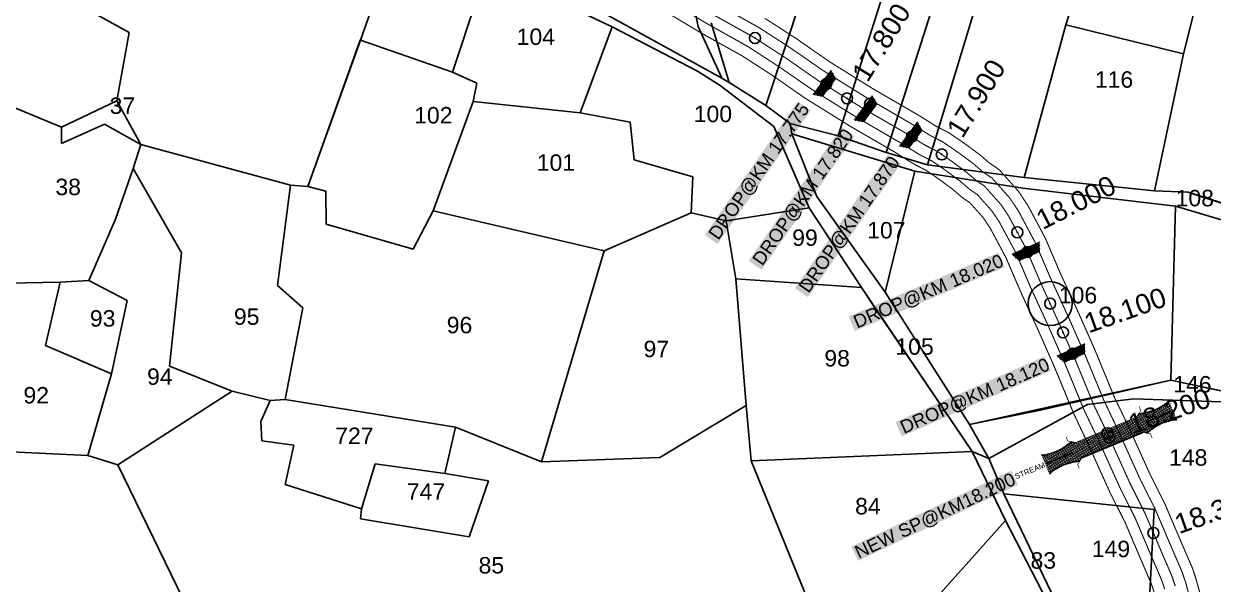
# Model space of a CAD drawing. Header units: inches. Extents: x 186800 to 194298, y 1604602 to 1613194.
# Drawn here: x 190169 to 191253, y 1610485 to 1610996 of the extents above; entities that cross this region are included whole.
import ezdxf
from ezdxf.enums import TextEntityAlignment as Align

# ---------------------------------------------------------------- set-up
doc = ezdxf.new("R2010")
doc.units = ezdxf.units.IN
doc.header["$LTSCALE"] = 15
doc.header["$MEASUREMENT"] = 0
doc.header["$PDMODE"] = 32
doc.header["$PDSIZE"] = 10
doc.linetypes.add('HIDDEN2', pattern=[0.1875, 0.125, -0.0625])
for name, color, linetype in [('CANAL1', 7, 'Continuous'), ('CSMark', 72, 'Continuous'), ('PLOT', 7, 'Continuous'), ('PLOT NO', 7, 'Continuous'), ('STRUCTURE', 5, 'Continuous'), ('text2', 7, 'Continuous')]:
    doc.layers.add(name, color=color, linetype=linetype)
doc.styles.get("Standard").update_dxf_attribs({"font": 'arial.ttf'})
doc.dimstyles.get("Standard").update_dxf_attribs({"dimtxt": 0.18, "dimasz": 0.18, "dimexe": 0.18, "dimexo": 0.0625, "dimgap": 0.09, "dimtad": 0, "dimtih": 1, "dimtoh": 1, "dimdec": 4, "dimzin": 0, "dimdsep": 46, "dimtxsty": 'Standard', "dimcen": 0.09, "dimadec": 0, "dimazin": 0, "dimtfac": 1, "dimtdec": 4, "dimtofl": 0, "dimtmove": 0, "dimatfit": 3, "dimfxl": 1, "dimtolj": 1, "dimtzin": 0, "dimarcsym": 0})

# ---------------------------------------------------------------- blocks, each defined once
blk = doc.blocks.new('DROP')
h = blk.add_hatch()
h.set_pattern_fill('ANSI31', color=1, scale=10, angle=45)
h.set_pattern_definition([(90, (-324.4107, -25.7687), (-1.25, 0), [])])
h.paths.add_polyline_path([(-9.9, -4.3), (-13.8, 4.1), (13.8, 4.1), (10.2, -4.3)])
at = {"layer": 'STRUCTURE', "color": 5, "const_width": 0.49}
blk.add_lwpolyline([(-9.9, -4.3), (-13.8, 4.1), (13.8, 4.1), (10.2, -4.3), (-9.9, -4.3)], dxfattribs=at)
at = {"layer": 'STRUCTURE', "color": 5}
blk.add_circle((0, 0), 1.33, dxfattribs=at)
blk = doc.blocks.new('SP')
at = {"layer": 'STRUCTURE'}
h = blk.add_hatch(dxfattribs=at)
h.set_pattern_fill('DASH', color=256, scale=8, style=0)
edge = h.paths.add_edge_path()
edge.add_spline(control_points=[(769825.7, 1706742.1), (769825.3, 1706741.8), (769823.8, 1706740.8), (769820.9, 1706740.3), (769817, 1706739.7), (769811.4, 1706738.9), (769804, 1706739.7), (769798.4, 1706741), (769795.6, 1706741.6)], knot_values=[0, 0, 0, 0, 1.613557, 5.24513, 8.624976, 13.470124, 22.190216, 30.746377, 30.746377, 30.746377, 30.746377], degree=3, periodic=0)
edge.add_line((769795.6, 1706741.6), (769792.6, 1706739.6))
edge.add_line((769792.6, 1706739.6), (769732.6, 1706739.6))
edge.add_line((769732.6, 1706739.6), (769729.6, 1706741.6))
edge.add_spline(control_points=[(769729.6, 1706741.6), (769726.9, 1706740.9), (769721.3, 1706739.5), (769713.9, 1706738.5), (769708.3, 1706739.1), (769704.4, 1706739.6), (769701.5, 1706740), (769700, 1706741), (769699.5, 1706741.3)], knot_values=[0, 0, 0, 0, 8.556161, 17.276253, 22.121402, 25.501247, 29.13282, 30.746377, 30.746377, 30.746377, 30.746377], degree=3, periodic=0)
edge.add_line((769699.5, 1706741.3), (769699.5, 1706722.1))
edge.add_spline(control_points=[(769699.5, 1706722.1), (769700, 1706722.4), (769701.4, 1706723.4), (769704.3, 1706724), (769708.2, 1706724.5), (769713.8, 1706725.3), (769721.2, 1706724.5), (769726.8, 1706723.3), (769729.6, 1706722.6)], knot_values=[0, 0, 0, 0, 1.613557, 5.24513, 8.624976, 13.470124, 22.190216, 30.746377, 30.746377, 30.746377, 30.746377], degree=3, periodic=0)
edge.add_line((769729.6, 1706722.6), (769732.6, 1706724.6))
edge.add_line((769732.6, 1706724.6), (769792.6, 1706724.6))
edge.add_line((769792.6, 1706724.6), (769795.6, 1706722.6))
edge.add_spline(control_points=[(769795.6, 1706722.6), (769798.4, 1706723.3), (769803.9, 1706724.8), (769811.3, 1706725.8), (769817, 1706725.1), (769820.9, 1706724.7), (769823.8, 1706724.2), (769825.2, 1706723.3), (769825.7, 1706723)], knot_values=[0, 0, 0, 0, 8.556161, 17.276253, 22.121402, 25.501247, 29.13282, 30.746377, 30.746377, 30.746377, 30.746377], degree=3, periodic=0)
edge.add_line((769825.7, 1706723), (769825.7, 1706742.1))
h.paths.add_polyline_path([(769764.2, 1706732.1, -1), (769761.1, 1706732.1, -1)], flags=0)
h.paths.add_polyline_path([(769761.1, 1706732.1, 1), (769764.2, 1706732.1, 1)], flags=16)
at = {"layer": 'STRUCTURE', "const_width": 0.628}
for points in [[(769726.6, 1706747.6), (769726.6, 1706743.6), (769732.6, 1706739.6), (769792.6, 1706739.6), (769798.6, 1706743.6), (769798.6, 1706747.6)], [(769726.6, 1706716.6), (769726.6, 1706720.6), (769732.6, 1706724.6), (769792.6, 1706724.6), (769798.6, 1706720.6), (769798.6, 1706716.6)]]:
    blk.add_lwpolyline(points, dxfattribs=at)
at = {"layer": 'STRUCTURE', "color": 3}
blk.add_lwpolyline([(769732.6, 1706724.6), (769792.6, 1706724.6)], dxfattribs=at)
blk.add_lwpolyline([(769732.6, 1706724.6), (769792.6, 1706724.6)], dxfattribs=at)
at = {"layer": 'STRUCTURE', "color": 0}
blk.add_circle((769762.6, 1706732.1), 1.55, dxfattribs=at)
at = {"layer": 'STRUCTURE'}
for points in [[(769699.5, 1706741.3), (769700.9, 1706740.5), (769704.4, 1706739.6), (769707.8, 1706739.2), (769712.6, 1706738.8), (769721.3, 1706739.7), (769729.6, 1706741.6)], [(769825.7, 1706742.1), (769824.3, 1706741.3), (769820.8, 1706740.3), (769817.5, 1706739.8), (769812.7, 1706739.2), (769804, 1706739.9), (769795.6, 1706741.6)], [(769699.5, 1706722.1), (769700.9, 1706723), (769704.4, 1706724), (769707.7, 1706724.5), (769712.5, 1706725), (769721.2, 1706724.4), (769729.6, 1706722.6)], [(769825.7, 1706723), (769824.3, 1706723.8), (769820.8, 1706724.7), (769817.4, 1706725.1), (769812.6, 1706725.5), (769803.9, 1706724.6), (769795.6, 1706722.6)]]:
    blk.add_spline(points, degree=3, dxfattribs=at)
at = {"layer": 'STRUCTURE', "color": 0}
blk.add_text('STREAM', height=5, dxfattribs=at).set_placement((769684.3, 1706732.1), align=Align.MIDDLE_CENTER)
for points in [[(769727.4, 1706732.1), (769700.8, 1706732.1)], [(769824.4, 1706732.1), (769800.5, 1706732.1)]]:
    blk.add_leader(points, dimstyle='Standard', override={"dimasz": 10, "dimgap": 0.09, "dimtad": 0}, dxfattribs=at)

msp = doc.modelspace()

# ---------------------------------------------------------------- linework, layer by layer
at = {"layer": 'CANAL1', "color": 5, "const_width": 1}
for points in [[(190744.2, 1611024.3), (190791.3, 1610996.1), (190828.6, 1610975.2), (190856.8, 1610956.9), (190886.5, 1610936.3), (190926.8, 1610911.1), (190968.4, 1610886.9), (190977.3, 1610881.3), (190984.9, 1610876.6), (190996.1, 1610870.9), (191008.1, 1610862.6), (191021.7, 1610852.6), (191030.5, 1610845), (191037.6, 1610840.2), (191051.2, 1610824.9), (191057.7, 1610815.1), (191064.9, 1610801.7), (191072.8, 1610787), (191085.8, 1610756.4), (191102.6, 1610719.6), (191117.5, 1610685.8), (191134.8, 1610643.8), (191147.6, 1610617), (191167.7, 1610572.5), (191181.4, 1610545.2), (191193.8, 1610515.9), (191199.5, 1610502.6), (191205.4, 1610488.9), (191208.4, 1610480)], [(190801.3, 1611013.4), (190839, 1610992.3), (190868, 1610973.5), (190897.5, 1610953), (190937.1, 1610928.3), (190978.7, 1610904), (190987.9, 1610898.3), (190994.8, 1610894), (191006.3, 1610888.1), (191019.7, 1610878.9), (191034.2, 1610868.2), (191042.6, 1610860.9), (191050.9, 1610855.3), (191067.1, 1610837.1), (191074.9, 1610825.4), (191082.6, 1610811.1), (191090.8, 1610795.6), (191104.1, 1610764.5), (191120.9, 1610727.8), (191135.9, 1610693.7), (191153.1, 1610652), (191165.7, 1610625.5), (191185.7, 1610581.1), (191199.5, 1610553.6), (191212.2, 1610523.8), (191217.9, 1610510.5), (191224.1, 1610496.1), (191227.6, 1610485.8), (191230.6, 1610474.4)]]:
    msp.add_lwpolyline(points, dxfattribs=at)
at = {"layer": 'CANAL1', "color": 200, "const_width": 1}
for points in [[(190739, 1611015.8), (190786.2, 1610987.4), (190823.5, 1610966.6), (190851.3, 1610948.6), (190881, 1610927.9), (190921.6, 1610902.6), (190963.2, 1610878.4), (190972, 1610872.8), (190980, 1610867.9), (190991, 1610862.2), (191002.3, 1610854.5), (191015.4, 1610844.8), (191024.4, 1610837.1), (191031, 1610832.6), (191043.3, 1610818.7), (191049.1, 1610810), (191056.1, 1610796.9), (191063.7, 1610782.6), (191076.7, 1610752.4), (191093.5, 1610715.5), (191108.3, 1610681.9), (191125.7, 1610639.8), (191138.5, 1610612.8), (191158.6, 1610568.2), (191172.3, 1610541), (191184.6, 1610512), (191190.3, 1610498.7), (191196.1, 1610485.3), (191198.8, 1610477.1)], [(190844.1, 1611000.9), (190873.6, 1610981.8), (190903, 1610961.3), (190942.3, 1610936.8), (190983.9, 1610912.6), (190993.2, 1610906.8), (190999.7, 1610902.7), (191011.4, 1610896.7), (191025.5, 1610887.1), (191040.5, 1610876), (191048.7, 1610868.9), (191057.5, 1610862.9), (191075, 1610843.3), (191083.5, 1610830.5), (191091.4, 1610815.8), (191099.8, 1610799.9), (191113.2, 1610768.5), (191130, 1610731.9), (191145.1, 1610697.6), (191162.2, 1610656), (191174.8, 1610629.7), (191194.8, 1610585.4), (191208.6, 1610557.8), (191221.4, 1610527.7), (191227.1, 1610514.4), (191233.5, 1610499.7), (191237.1, 1610488.7), (191240.4, 1610476.5)]]:
    msp.add_lwpolyline(points, dxfattribs=at)
at = {"layer": 'CANAL1', "color": 1, "linetype": 'HIDDEN2', "ltscale": 4, "const_width": 1}
msp.add_lwpolyline([(190796.3, 1611004.7), (190833.8, 1610983.7), (190862.4, 1610965.2), (190892, 1610944.6), (190931.9, 1610919.7), (190973.6, 1610895.5), (190982.6, 1610889.8), (190989.8, 1610885.3), (191001.2, 1610879.5), (191013.9, 1610870.8), (191027.9, 1610860.4), (191036.6, 1610853), (191044.3, 1610847.7), (191059.2, 1610831), (191066.3, 1610820.3), (191073.7, 1610806.4), (191081.8, 1610791.3), (191095, 1610760.5), (191111.7, 1610723.7), (191126.7, 1610689.8), (191143.9, 1610647.9), (191156.6, 1610621.3), (191176.7, 1610576.8), (191190.4, 1610549.4), (191203, 1610519.9), (191208.7, 1610506.5), (191214.8, 1610492.5), (191218, 1610482.9)], dxfattribs=at)
at = {"layer": 'PLOT'}
for p, q in [((191059.4, 1611570.8), (190845.1, 1610921.4)), ((190845.1, 1610921.4), (191059.4, 1611570.8)), ((191121, 1611558.7), (190911, 1610893.7)), ((190911, 1610893.7), (191121, 1611558.7)), ((191168.2, 1611549.2), (190954.6, 1610878.4)), ((190954.6, 1610878.4), (191168.2, 1611549.2)), ((191197.2, 1611543), (190992.2, 1610867.2)), ((190992.2, 1610867.2), (191197.2, 1611543)), ((191210.4, 1611285.6), (191118.4, 1610995)), ((191118.4, 1610995), (191210.4, 1611285.6)), ((191272.9, 1611158.3), (191225.6, 1610968.6)), ((191225.6, 1610968.6), (191272.9, 1611158.3)), ((190515.3, 1611092.1), (190475.6, 1610981)), ((190111.1, 1611073.2), (190264.9, 1610988)), ((190264.9, 1610988), (190111.1, 1611073.2)), ((190475.6, 1610981), (190512.3, 1611083.7)), ((190591.1, 1611047.1), (190559.6, 1610951.8)), ((190559.6, 1610951.8), (190591.1, 1611047.1)), ((190591.1, 1611047.1), (190705, 1610993.1)), ((190705, 1610993.1), (190591.1, 1611047.1)), ((190776, 1611029.4), (190783.5, 1610993.3)), ((190783.5, 1610993.3), (190776, 1611029.4)), ((190804.8, 1610946.4), (190678.2, 1611016.3)), ((190678.2, 1611016.3), (190804.8, 1610946.4)), ((190264.9, 1610988), (190253.7, 1610925.5)), ((190253.7, 1610925.5), (190264.9, 1610988)), ((190705, 1610993.1), (190675.8, 1610914.7)), ((190675.8, 1610914.7), (190705, 1610993.1)), ((190705, 1610993.1), (190782.7, 1610952.8)), ((190782.7, 1610952.8), (190705, 1610993.1)), ((190783.5, 1610993.3), (190804.8, 1610946.4)), ((190804.8, 1610946.4), (190783.5, 1610993.3)), ((190811.7, 1610942.2), (190795.2, 1610996.9)), ((190795.2, 1610996.9), (190811.7, 1610942.2)), ((191118.4, 1610995), (191080.4, 1610855.8)), ((191080.4, 1610855.8), (191118.4, 1610995)), ((191118.4, 1610995), (191225.6, 1610968.6)), ((191225.6, 1610968.6), (191118.4, 1610995)), ((190427.9, 1610847.4), (190475.3, 1610981.1)), ((190475.6, 1610981), (190427.9, 1610847.4)), ((190475.3, 1610981.1), (190475.6, 1610981)), ((190475.6, 1610981), (190559.6, 1610951.8)), ((190559.6, 1610951.8), (190475.6, 1610981)), ((191225.6, 1610968.6), (191198.9, 1610843.5)), ((191198.9, 1610843.5), (191225.6, 1610968.6)), ((191225.6, 1610968.6), (191225.6, 1610968.6)), ((190559.6, 1610951.8), (190581.8, 1610941.7)), ((190559.6, 1610951.8), (190559.6, 1610951.8)), ((190581.8, 1610941.7), (190559.6, 1610951.8)), ((190782.7, 1610952.8), (190803.5, 1610939.6)), ((190803.5, 1610939.6), (190782.7, 1610952.8)), ((190811.7, 1610942.2), (190804.8, 1610946.4)), ((190804.8, 1610946.4), (190811.7, 1610942.2)), ((190581.8, 1610941.7), (190578.4, 1610925)), ((190578.4, 1610925), (190581.8, 1610941.7)), ((190803.5, 1610939.6), (190852.2, 1610902.3)), ((190852.2, 1610902.3), (190803.5, 1610939.6)), ((190845.1, 1610921.4), (190811.7, 1610942.2)), ((190811.7, 1610942.2), (190811.7, 1610942.2)), ((190811.7, 1610942.2), (190845.1, 1610921.4)), ((190203.4, 1610901.7), (190153.6, 1610922.3)), ((190153.6, 1610922.3), (190203.4, 1610901.7)), ((190253.7, 1610925.5), (190203.4, 1610901.7)), ((190203.4, 1610901.7), (190253.7, 1610925.5)), ((190253.7, 1610925.5), (190275.6, 1610885.9)), ((190275.6, 1610885.9), (190253.7, 1610925.5)), ((190541.9, 1610825.3), (190578.4, 1610925)), ((190578.4, 1610925), (190541.9, 1610825.3)), ((190578.4, 1610925), (190675.8, 1610914.7)), ((190675.8, 1610914.7), (190578.4, 1610925)), ((190675.8, 1610914.7), (190721.5, 1610906.2)), ((190721.5, 1610906.2), (190675.8, 1610914.7)), ((190675.8, 1610914.7), (190675.8, 1610914.7)), ((190867.2, 1610904.9), (190845.1, 1610921.4)), ((190845.1, 1610921.4), (190845.1, 1610921.4)), ((190845.1, 1610921.4), (190867.2, 1610904.9)), ((190203.4, 1610886.8), (190242.4, 1610904.4)), ((190242.4, 1610904.4), (190203.4, 1610886.8)), ((190203.4, 1610901.7), (190203.4, 1610886.8)), ((190203.4, 1610886.8), (190203.4, 1610901.7)), ((190242.4, 1610904.4), (190275.6, 1610885.9)), ((190275.6, 1610885.9), (190242.4, 1610904.4)), ((190721.5, 1610906.2), (190725, 1610871.9)), ((190725, 1610871.9), (190721.5, 1610906.2)), ((190852.2, 1610902.3), (190884.4, 1610828)), ((190884.4, 1610828), (190852.2, 1610902.3)), ((190911, 1610893.7), (190867.2, 1610904.9)), ((190868.8, 1610895.5), (190867.2, 1610904.9)), ((190867.2, 1610904.9), (190911, 1610893.7)), ((190867.2, 1610904.9), (190868.8, 1610895.5)), ((190891.3, 1610838.5), (190868.8, 1610895.5)), ((190868.8, 1610895.5), (190980.6, 1610861.6)), ((190980.6, 1610861.6), (190868.8, 1610895.5)), ((190868.8, 1610895.5), (190868.8, 1610895.5)), ((190868.8, 1610895.5), (190891.3, 1610838.5)), ((190954.6, 1610878.4), (190911, 1610893.7)), ((190911, 1610893.7), (190911, 1610893.7)), ((190911, 1610893.7), (190954.6, 1610878.4)), ((190203.4, 1610886.8), (190203.4, 1610886.8)), ((190275.6, 1610885.9), (190268.7, 1610864)), ((190268.7, 1610864), (190275.6, 1610885.9)), ((190275.6, 1610885.9), (190411.9, 1610848.6)), ((190411.9, 1610848.6), (190275.6, 1610885.9)), ((190992.2, 1610867.2), (190954.6, 1610878.4)), ((190954.6, 1610878.4), (190954.6, 1610878.4)), ((190954.6, 1610878.4), (190992.2, 1610867.2)), ((190725, 1610871.9), (190778.6, 1610856.3)), ((190778.6, 1610856.3), (190725, 1610871.9)), ((190268.7, 1610864), (190252.7, 1610817.6)), ((190252.7, 1610817.6), (190268.7, 1610864)), ((190268.7, 1610864), (190312.7, 1610787)), ((190312.7, 1610787), (190268.7, 1610864)), ((190980.6, 1610861.6), (190953.8, 1610751.2)), ((190953.8, 1610751.2), (190980.6, 1610861.6)), ((191079, 1610845.9), (190980.6, 1610861.6)), ((190980.6, 1610861.6), (191079, 1610845.9)), ((191080.4, 1610855.8), (190992.2, 1610867.2)), ((190992.2, 1610867.2), (190992.2, 1610867.2)), ((190992.2, 1610867.2), (191080.4, 1610855.8)), ((190411.9, 1610848.6), (190400, 1610757.3)), ((190400, 1610757.3), (190411.9, 1610848.6)), ((190411.9, 1610848.6), (190427.9, 1610847.4)), ((190427.9, 1610847.4), (190411.9, 1610848.6)), ((190427.9, 1610847.4), (190444.2, 1610843.1)), ((190444.2, 1610843.1), (190427.9, 1610847.4)), ((190778.6, 1610856.3), (190776.9, 1610823.4)), ((190776.9, 1610823.4), (190778.6, 1610856.3)), ((191218.3, 1610829.4), (191079, 1610845.9)), ((191079, 1610845.9), (191218.3, 1610829.4)), ((191198.9, 1610843.5), (191080.4, 1610855.8)), ((191080.4, 1610855.8), (191080.4, 1610855.8)), ((191080.4, 1610855.8), (191198.9, 1610843.5)), ((190444.2, 1610843.1), (190444.4, 1610813.2)), ((190444.4, 1610813.2), (190444.2, 1610843.1)), ((190953.8, 1610751.2), (190891.3, 1610838.5)), ((190891.3, 1610838.5), (190953.8, 1610751.2)), ((191198.9, 1610843.5), (191229.8, 1610842.4)), ((191229.8, 1610842.4), (191198.9, 1610843.5)), ((191229.8, 1610842.4), (191242.9, 1610837.8)), ((191346.7, 1610805.1), (191229.8, 1610842.4)), ((191242.9, 1610837.8), (191346.7, 1610805.1)), ((190523.8, 1610790.2), (190541.9, 1610825.3)), ((190541.9, 1610825.3), (190523.8, 1610790.2)), ((190541.9, 1610825.3), (190697.6, 1610788.9)), ((190697.6, 1610788.9), (190541.9, 1610825.3)), ((190884.4, 1610828), (190808.8, 1610816.1)), ((190808.8, 1610816.1), (190884.4, 1610828)), ((190884.4, 1610828), (190932.2, 1610755.3)), ((190932.2, 1610755.3), (190884.4, 1610828)), ((191218.3, 1610829.4), (191213.8, 1610670.8)), ((191213.8, 1610670.8), (191218.3, 1610829.4)), ((191342.2, 1610792.6), (191218.3, 1610829.4)), ((191218.3, 1610829.4), (191342.2, 1610792.6)), ((191218.3, 1610829.4), (191218.3, 1610829.4)), ((190252.7, 1610817.6), (190228.4, 1610761.9)), ((190228.4, 1610761.9), (190252.7, 1610817.6)), ((190444.4, 1610813.2), (190523.8, 1610790.2)), ((190523.8, 1610790.2), (190444.4, 1610813.2)), ((190697.6, 1610788.9), (190776.9, 1610823.4)), ((190776.9, 1610823.4), (190697.6, 1610788.9)), ((190776.9, 1610823.4), (190808.8, 1610816.1)), ((190808.8, 1610816.1), (190776.9, 1610823.4)), ((190808.8, 1610816.1), (190817.7, 1610763.3)), ((190817.7, 1610763.3), (190808.8, 1610816.1)), ((190312.7, 1610787), (190301.8, 1610683.7)), ((190301.8, 1610683.7), (190312.7, 1610787)), ((190523.8, 1610790.2), (190523.8, 1610790.2)), ((190697.6, 1610788.9), (190640.5, 1610596.4)), ((190640.5, 1610596.4), (190697.6, 1610788.9)), ((190697.6, 1610788.9), (190697.6, 1610788.9)), ((190154.9, 1610759.3), (190202.1, 1610760.3)), ((190202.1, 1610760.3), (190154.9, 1610759.3)), ((190202.1, 1610760.3), (190188.8, 1610702.4)), ((190188.8, 1610702.4), (190202.1, 1610760.3)), ((190202.1, 1610760.3), (190228.4, 1610761.9)), ((190228.4, 1610761.9), (190202.1, 1610760.3)), ((190228.4, 1610761.9), (190263.2, 1610743.4)), ((190263.2, 1610743.4), (190228.4, 1610761.9)), ((190228.4, 1610761.9), (190228.4, 1610761.9)), ((190817.7, 1610763.3), (190827, 1610647.7)), ((190932.2, 1610755.3), (190817.7, 1610763.3)), ((190827, 1610647.7), (190817.7, 1610763.3)), ((190817.7, 1610763.3), (190932.2, 1610755.3)), ((190400, 1610757.3), (190423.1, 1610736.8)), ((190423.1, 1610736.8), (190400, 1610757.3)), ((190932.2, 1610755.3), (190932.2, 1610755.3)), ((190932.2, 1610755.3), (190945.3, 1610735.6)), ((190932.2, 1610755.3), (190932.2, 1610755.3)), ((191032.9, 1610605.9), (190932.2, 1610755.3)), ((190953.8, 1610751.2), (190953.8, 1610751.2)), ((191030.5, 1610630.4), (190953.8, 1610751.2)), ((190953.8, 1610751.2), (191030.5, 1610630.4)), ((190263.2, 1610743.4), (190248.9, 1610676.5)), ((190248.9, 1610676.5), (190263.2, 1610743.4)), ((190423.1, 1610736.8), (190407.1, 1610653.3)), ((190407.1, 1610653.3), (190423.1, 1610736.8)), ((190945.3, 1610735.6), (191032.9, 1610605.9)), ((190188.8, 1610702.4), (190248.9, 1610676.5)), ((190248.9, 1610676.5), (190188.8, 1610702.4)), ((190301.8, 1610683.7), (190358.9, 1610660.7)), ((190358.9, 1610660.7), (190301.8, 1610683.7)), ((190248.9, 1610676.5), (190227.3, 1610602)), ((190227.3, 1610602), (190248.9, 1610676.5)), ((190248.9, 1610676.5), (190248.9, 1610676.5)), ((191030.5, 1610630.4), (191213.8, 1610670.8)), ((191213.8, 1610670.8), (191095.1, 1610643.6)), ((191213.8, 1610670.8), (191247.7, 1610663.6)), ((191308.3, 1610651.1), (191213.8, 1610670.8)), ((191247.7, 1610663.6), (191308.3, 1610651.1)), ((190358.9, 1610660.7), (190254.8, 1610593.5)), ((190254.8, 1610593.5), (190358.9, 1610660.7)), ((190393.4, 1610652.4), (190358.9, 1610660.7)), ((190358.9, 1610660.7), (190358.9, 1610660.7)), ((190358.9, 1610660.7), (190393.4, 1610652.4)), ((190393.4, 1610652.4), (190385, 1610633.1)), ((190385, 1610633.1), (190393.4, 1610652.4)), ((190407.1, 1610653.3), (190393.4, 1610652.4)), ((190393.4, 1610652.4), (190407.1, 1610653.3)), ((190407.1, 1610653.3), (190562.3, 1610628.1)), ((190562.3, 1610628.1), (190407.1, 1610653.3)), ((190407.1, 1610653.3), (190407.1, 1610653.3)), ((191180.3, 1610653.7), (191137.9, 1610648.7)), ((191137.9, 1610648.7), (191180.3, 1610653.7)), ((191280.4, 1610650.5), (191180.3, 1610653.7)), ((191180.3, 1610653.7), (191280.4, 1610650.5)), ((190748.3, 1610600.3), (190827, 1610647.7)), ((190827, 1610647.7), (190748.3, 1610600.3)), ((190827, 1610647.7), (190831.6, 1610597.4)), ((190831.6, 1610597.4), (190827, 1610647.7)), ((191095.1, 1610643.6), (191030.5, 1610630.4)), ((191137.9, 1610648.7), (191048, 1610599.4)), ((191048, 1610599.4), (191137.9, 1610648.7)), ((190385, 1610633.1), (190386, 1610615.4)), ((190386, 1610615.4), (190385, 1610633.1)), ((191030.5, 1610630.4), (191030.5, 1610630.4)), ((191048, 1610599.4), (191030.5, 1610630.4)), ((191030.5, 1610630.4), (191030.5, 1610630.4)), ((191030.5, 1610630.4), (191048, 1610599.4)), ((190552.7, 1610585.6), (190562.3, 1610628.1)), ((190562.3, 1610628.1), (190552.7, 1610585.6)), ((190562.3, 1610628.1), (190640.5, 1610596.4)), ((190640.5, 1610596.4), (190562.3, 1610628.1)), ((190386, 1610615.4), (190415, 1610611.6)), ((190415, 1610611.6), (190386, 1610615.4)), ((190415, 1610611.6), (190407.1, 1610575.8)), ((190407.1, 1610575.8), (190415, 1610611.6)), ((190227.3, 1610602), (190132.4, 1610606.7)), ((190132.4, 1610606.7), (190227.3, 1610602)), ((190227.3, 1610602), (190254.8, 1610593.5)), ((190254.8, 1610593.5), (190227.3, 1610602)), ((190640.5, 1610596.4), (190748.3, 1610600.3)), ((190748.3, 1610600.3), (190640.5, 1610596.4)), ((191032.9, 1610605.9), (190831.6, 1610597.4)), ((190831.6, 1610597.4), (191032.9, 1610605.9)), ((190831.6, 1610597.4), (190919.3, 1610381.8)), ((190919.3, 1610381.8), (190831.6, 1610597.4)), ((191032.9, 1610605.9), (191063.4, 1610542.9)), ((191032.9, 1610605.9), (191032.9, 1610605.9)), ((191048, 1610599.4), (191032.9, 1610605.9)), ((191063.4, 1610542.9), (191032.9, 1610605.9)), ((191032.9, 1610605.9), (191048, 1610599.4)), ((191061.8, 1610567.1), (191048, 1610599.4)), ((191048, 1610599.4), (191048, 1610599.4)), ((191048, 1610599.4), (191061.8, 1610567.1)), ((190254.8, 1610593.5), (190341.8, 1610414.1)), ((190341.8, 1610414.1), (190254.8, 1610593.5)), ((190476.8, 1610553.4), (190489.2, 1610594.5)), ((190489.2, 1610594.5), (190476.8, 1610553.4)), ((190489.2, 1610594.5), (190552.7, 1610585.6)), ((190552.7, 1610585.6), (190489.2, 1610594.5)), ((190640.5, 1610596.4), (190640.5, 1610596.4)), ((190407.1, 1610575.8), (190476.8, 1610553.4)), ((190476.8, 1610553.4), (190407.1, 1610575.8)), ((190592.2, 1610579.1), (190552.7, 1610585.6)), ((190552.7, 1610585.6), (190592.2, 1610579.1)), ((190574.8, 1610528), (190592.2, 1610579.1)), ((190592.2, 1610579.1), (190574.8, 1610528)), ((191117.3, 1610452.2), (191061.8, 1610567.1)), ((191061.8, 1610567.1), (191198.8, 1610552.8)), ((191198.8, 1610552.8), (191061.8, 1610567.1)), ((191061.8, 1610567.1), (191061.8, 1610567.1)), ((191061.8, 1610567.1), (191117.3, 1610452.2)), ((190476.8, 1610553.4), (190475.6, 1610544.4)), ((190475.6, 1610544.4), (190476.8, 1610553.4)), ((190476.8, 1610553.4), (190476.8, 1610553.4)), ((190476.8, 1610553.4), (190476.8, 1610553.4)), ((190475.6, 1610544.4), (190574.8, 1610528)), ((190574.8, 1610528), (190475.6, 1610544.4)), ((191063.4, 1610542.9), (190919.3, 1610381.8)), ((190919.3, 1610381.8), (191063.4, 1610542.9)), ((191063.4, 1610542.9), (191111.1, 1610450.3)), ((191111.1, 1610450.3), (191063.4, 1610542.9)), ((191198.8, 1610552.8), (191193, 1610443.6)), ((191193, 1610443.6), (191198.8, 1610552.8))]:
    msp.add_line(p, q, dxfattribs=at)
at = {"layer": 'text2', "color": 6, "linetype": 'Continuous'}
msp.add_circle((191104, 1610740.7), 20, dxfattribs=at)
at = {"layer": 'text2', "color": 3, "linetype": 'Continuous'}
for p in [(190835.1, 1610982.9), (190919, 1610927.8), (191005.3, 1610876.7), (191074.1, 1610805.7), (191104, 1610740.7), (191115.8, 1610714.4), (191156.1, 1610622.5), (191198.1, 1610531.4)]:
    msp.add_point(p, dxfattribs=at)
at = {"layer": 'text2', "color": 2, "linetype": 'Continuous'}
for p in [(190900, 1610941, 160), (190940, 1610923, 159), (190978, 1610893, 158), (191083.3, 1610787.7), (191124.4, 1610694.9), (191157.8, 1610618.6)]:
    msp.add_point(p, dxfattribs=at)

# ---------------------------------------------------------------- block references
for p, rotation in [((190899.3, 1610940.1), 53.47666239973684), ((190936.8, 1610916.9), 53.47666239973684), ((190978, 1610893, 158), 53.47666239973684), ((191083.3, 1610787.7), 23.76504572531456), ((191124.4, 1610694.9), 23.76504572531456)]:
    msp.add_blockref('DROP', p, dxfattribs=dict(rotation=rotation))
at = {"layer": 'STRUCTURE', "color": 0, "rotation": 22.72339854849686}
msp.add_blockref('SP', (140425, -260983.7), dxfattribs=at)

# ---------------------------------------------------------------- texts
at = {"layer": 'CSMark', "color": 1}
for s, rotation, p in [('17.800', 58.4927, (190930, 1610946.3)), ('17.900', 58.4927, (191016.4, 1610895.2)), ('18.000', 26.8928, (191093.2, 1610815.7)), ('18.100', 19.464, (191136.1, 1610721.9)), ('18.200', 19.464, (191176.3, 1610630)), ('18.300', 19.464, (191218.4, 1610538.8))]:
    msp.add_text(s, height=18, rotation=rotation, dxfattribs=at).set_placement(p, align=Align.MIDDLE_LEFT)
at = {"layer": 'PLOT NO', "color": 7}
for s, p in [('104', (190618, 1610976.6)), ('116', (191144.7, 1610937.6)), ('37', (190247.2, 1610913.7)), ('102', (190524.6, 1610905)), ('100', (190779.3, 1610906.2)), ('101', (190636.3, 1610861.8)), ('38', (190197.8, 1610839.6)), ('108', (191218.3, 1610829.4)), ('99', (190869, 1610793.3)), ('93', (190229.2, 1610719.7)), ('95', (190360.4, 1610721.3)), ('96', (190554.3, 1610713.6)), ('97', (190733.6, 1610691.8)), ('146', (191216.1, 1610659.6)), ('747', (190517.9, 1610561.7)), ('84', (190926.3, 1610548.4)), ('85', (190583.3, 1610494.5)), ('83', (191086.1, 1610498.9))]:
    msp.add_text(s, height=15, dxfattribs=at).set_placement(p)
at = {"layer": 'PLOT NO', "color": 7, "oblique": 360}
for s, p in [('107', (190937.3, 1610800.1)), ('106', (191111.9, 1610740.9)), ('105', (190963, 1610694)), ('98', (190898.3, 1610683.3)), ('94', (190281.3, 1610666.6)), ('92', (190168.7, 1610649.6)), ('727', (190452.7, 1610612.6)), ('148', (191212.3, 1610592.8)), ('149', (191141.9, 1610509.4))]:
    msp.add_text(s, height=15, dxfattribs=at).set_placement(p)
at = {"layer": 'STRUCTURE', "color": 5, "char_height": 12, "attachment_point": 1, "bg_fill": 1, "box_fill_scale": 1.1, "bg_fill_color": 7, "bg_fill_true_color": 16777215, "bg_fill_transparency": 0}
for s, insert, width, rotation in [('\\pi1.41332;DROP@KM 17.775', (190791, 1610803.6), 145.978, 55.1834), ('\\pi1.54428;DROP@KM 17.820', (190831, 1610780), 145.978, 55.1834), ('\\pi1.54428;DROP@KM 17.870', (190873.2, 1610755.1), 145.978, 55.1834), ('\\pi1.41332;DROP@KM 18.020', (190922, 1610728.3), 145.847, 23.1021), ('\\pi1.41332;DROP@KM 18.120', (190964.6, 1610632.1), 145.847, 23.765), ('NEW SP@KM18.200', (190924.5, 1610518.5), 158.887, 25.4664)]:
    msp.add_mtext(s, dxfattribs=dict(at, insert=insert, width=width, rotation=rotation))

doc.saveas('drawing.dxf')
